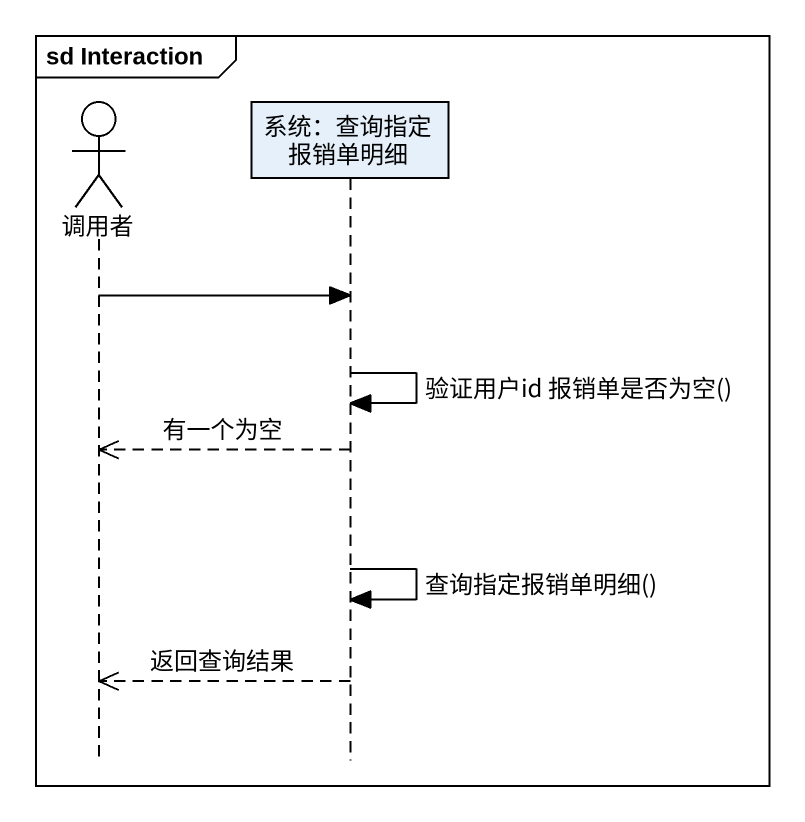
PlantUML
@startuml
mainframe sd Interaction
hide footbox
actor 调用者
participant "系统：查询指定报销单明细" as 系统_查询指定报销单明细

调用者 -> 系统_查询指定报销单明细
系统_查询指定报销单明细 -> 系统_查询指定报销单明细 : 验证用户id 报销单是否为空()
系统_查询指定报销单明细 -->> 调用者 : 有一个为空
系统_查询指定报销单明细 -> 系统_查询指定报销单明细 : 查询指定报销单明细()
系统_查询指定报销单明细 -->> 调用者 : 返回查询结果
@enduml
